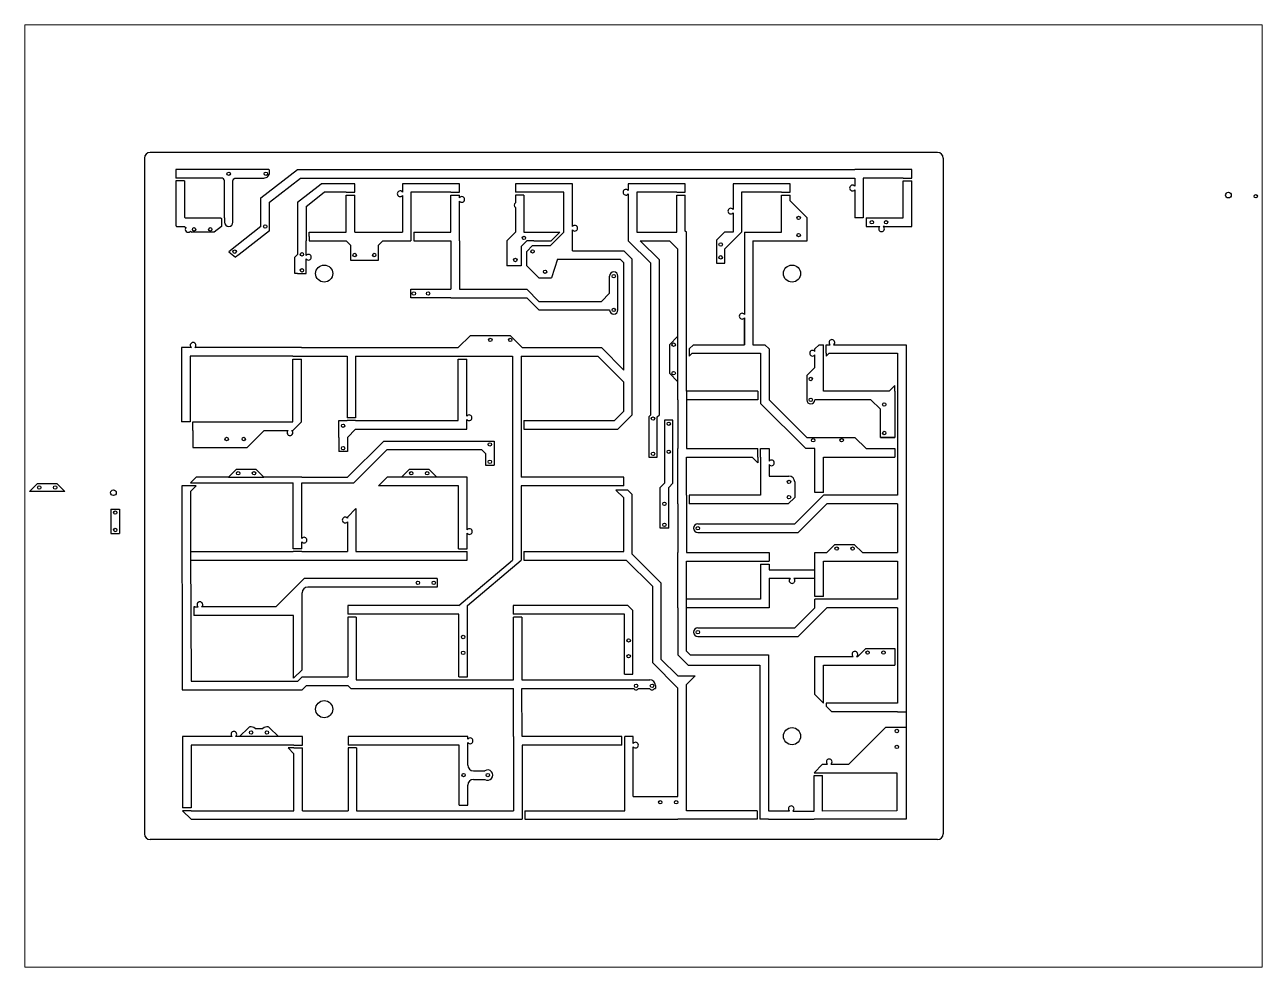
# Paper-space layout 'Layout2' of a CAD drawing. Header units: centimetres. Extents: x 1.05 to 9.45, y 0.8 to 7.2.
# The model-space entities are those that its viewports show. They can reach past a viewport. Long polylines and large blocks are cut down to what shows.
import ezdxf

# ---------------------------------------------------------------- set-up
doc = ezdxf.new("R2010")
doc.units = ezdxf.units.CM
doc.header["$MEASUREMENT"] = 0
doc.layers.add('Circuit', color=7, linetype='Continuous', true_color=0x758f9f)

msp = doc.modelspace()

# ---------------------------------------------------------------- linework, layer by layer
at = {"layer": 'Circuit'}
for p, q in [((39.453, 18.3), (25.653, 18.3)), ((25.553, 18.2), (25.553, 6.35)), ((39.553, 18.2), (39.553, 6.35)), ((26.254, 17.85), (26.104, 17.85)), ((26.254, 17.8), (26.104, 17.8)), ((27.595, 17.5), (28.237, 18)), ((27.745, 17.427), (28.288, 17.85)), ((28.237, 18), (38.001, 18)), ((28.288, 17.85), (38.001, 17.85)), ((38.851, 17.85), (39.001, 17.85)), ((38.851, 17.8), (39.001, 17.8)), ((28.237, 17.427), (28.651, 17.75)), ((28.387, 17.353), (28.703, 17.6)), ((29.087, 17.6), (29.237, 17.6)), ((30.924, 17.6), (31.074, 17.6)), ((32.203, 17.6), (32.053, 17.6)), ((34.881, 17.6), (35.031, 17.6)), ((36.718, 17.6), (36.868, 17.6)), ((27.595, 17), (27.595, 17.5)), ((27.745, 16.927), (27.745, 17.427)), ((29.087, 17.55), (29.237, 17.55)), ((29.237, 16.9), (29.237, 17.55)), ((30.924, 17.55), (31.074, 17.55)), ((32.203, 17.55), (32.053, 17.55)), ((34.881, 17.55), (35.031, 17.55)), ((36.718, 17.55), (36.868, 17.55)), ((37.168, 17.15), (36.868, 17.45)), ((26.954, 17.15), (26.954, 17.075)), ((37.168, 16.75), (37.168, 17.15)), ((38.151, 17.15), (38.001, 17.15)), ((38.201, 17.15), (38.201, 17)), ((26.904, 17), (26.775, 16.9)), ((27.595, 17), (27.029, 16.558)), ((27.745, 16.927), (27.214, 16.512)), ((34.031, 17.02), (34.031, 16.9)), ((35.052, 16.9), (35.031, 16.92)), ((38.521, 17), (38.501, 17)), ((26.365, 16.913), (26.382, 16.9)), ((26.775, 16.9), (26.382, 16.9)), ((28.237, 16.75), (28.237, 16.512)), ((28.387, 16.9), (28.387, 16.75)), ((28.387, 16.493), (28.387, 16.75)), ((28.437, 16.825), (28.437, 16.9)), ((28.437, 16.825), (28.437, 16.75)), ((28.437, 16.75), (29.087, 16.75)), ((29.087, 16.75), (29.162, 16.674)), ((29.237, 16.9), (30.074, 16.9)), ((29.73, 16.75), (29.655, 16.674)), ((29.73, 16.75), (30.074, 16.75)), ((30.224, 16.9), (30.224, 16.75)), ((30.274, 16.9), (30.274, 16.75)), ((30.924, 16.75), (30.924, 15.9)), ((30.924, 16.75), (30.924, 15.9)), ((31.074, 16.75), (31.074, 15.9)), ((31.903, 16.75), (32.053, 16.9)), ((31.903, 16.75), (31.903, 16.313)), ((32.253, 16.75), (32.153, 16.65)), ((32.377, 16.75), (32.253, 16.75)), ((32.668, 16.665), (32.753, 16.75)), ((32.832, 16.9), (32.682, 16.75)), ((32.903, 16.9), (32.753, 16.75)), ((33.053, 16.575), (33.053, 16.75)), ((34.031, 16.9), (34.031, 16.75)), ((34.031, 16.75), (34.427, 16.355)), ((34.243, 16.75), (34.577, 16.417)), ((34.902, 16.6), (34.752, 16.75)), ((35.052, 14.778), (35.052, 16.9)), ((35.718, 16.9), (35.577, 16.759)), ((35.577, 16.759), (35.577, 16.359)), ((35.868, 16.9), (35.718, 16.9)), ((35.727, 16.609), (36.018, 16.9)), ((36.068, 16.9), (36.068, 15.458)), ((36.218, 16.75), (36.218, 14.928)), ((36.868, 16.75), (37.168, 16.75)), ((27.029, 16.558), (27.15, 16.463)), ((27.214, 16.512), (27.15, 16.463)), ((28.187, 16.462), (28.237, 16.512)), ((29.162, 16.674), (29.162, 16.412)), ((29.655, 16.412), (29.655, 16.674)), ((32.153, 16.65), (32.153, 16.313)), ((32.253, 16.563), (32.355, 16.665)), ((32.253, 16.313), (32.253, 16.563)), ((32.355, 16.665), (32.668, 16.665)), ((33.053, 16.575), (33.952, 16.575)), ((33.952, 16.575), (34.102, 16.425)), ((34.902, 14.928), (34.902, 16.6)), ((35.727, 16.359), (35.727, 16.609)), ((28.187, 16.175), (28.187, 16.462)), ((28.387, 16.175), (28.387, 16.433)), ((29.162, 16.412), (29.655, 16.412)), ((32.153, 16.313), (31.903, 16.313)), ((32.253, 16.313), (32.465, 16.101)), ((32.793, 16.425), (32.684, 16.101)), ((32.793, 16.425), (33.053, 16.425)), ((33.053, 16.425), (33.89, 16.425)), ((33.89, 16.425), (33.952, 16.363)), ((33.952, 14.484), (33.952, 16.363)), ((34.102, 14.899), (34.102, 16.425)), ((34.427, 13.697), (34.427, 16.355)), ((34.577, 13.697), (34.577, 16.417)), ((35.577, 16.359), (35.727, 16.359)), ((28.237, 16.175), (28.187, 16.175)), ((28.237, 16.175), (28.387, 16.175)), ((32.465, 16.101), (32.684, 16.101)), ((33.702, 15.83), (33.702, 16.13)), ((33.852, 15.538), (33.852, 16.13)), ((30.224, 15.75), (30.224, 15.9)), ((30.224, 15.9), (30.924, 15.9)), ((31.074, 15.9), (31.537, 15.9)), ((31.537, 15.9), (32.253, 15.9)), ((32.253, 15.9), (32.465, 15.688)), ((30.924, 15.75), (30.224, 15.75)), ((30.924, 15.75), (31.524, 15.75)), ((31.524, 15.75), (32.253, 15.75)), ((32.253, 15.75), (32.465, 15.538)), ((32.465, 15.688), (33.56, 15.688)), ((33.56, 15.688), (33.702, 15.83)), ((32.465, 15.538), (33.56, 15.538)), ((33.56, 15.538), (33.702, 15.538)), ((36.068, 14.928), (36.068, 15.398)), ((36.068, 15.398), (36.068, 14.928)), ((31.052, 14.876), (31.264, 15.088)), ((31.264, 15.088), (31.963, 15.088)), ((32.175, 14.876), (31.963, 15.088)), ((34.752, 14.928), (34.902, 15.078)), ((28.303, 14.876), (31.052, 14.876)), ((32.175, 14.876), (33.56, 14.876)), ((33.56, 14.876), (33.952, 14.484)), ((34.752, 14.928), (34.752, 14.428)), ((35.102, 14.853), (35.177, 14.928)), ((35.102, 14.853), (35.102, 14.778)), ((35.102, 14.778), (35.102, 14.728)), ((35.102, 14.728), (35.152, 14.778)), ((36.502, 14.853), (36.427, 14.928)), ((37.377, 14.928), (37.302, 14.853)), ((37.452, 14.778), (37.452, 14.928)), ((37.502, 14.778), (37.502, 14.928)), ((37.502, 14.778), (37.502, 14.728)), ((37.502, 14.728), (37.552, 14.778)), ((28.153, 14.726), (28.303, 14.726)), ((28.153, 14.676), (28.303, 14.676)), ((28.303, 14.726), (29.103, 14.726)), ((29.253, 14.726), (31.052, 14.726)), ((31.052, 14.726), (31.202, 14.726)), ((31.052, 14.676), (31.202, 14.676)), ((31.202, 14.726), (32.002, 14.726)), ((32.152, 14.726), (33.498, 14.726)), ((33.498, 14.726), (33.952, 14.272)), ((34.752, 14.428), (34.902, 14.278)), ((37.302, 14.528), (37.16, 14.387)), ((37.16, 14.387), (37.16, 13.961)), ((35.052, 14.111), (35.052, 13.105)), ((36.302, 14.111), (36.302, 13.961)), ((36.352, 14.111), (36.352, 13.899)), ((38.702, 14.211), (38.602, 14.111)), ((38.702, 14.111), (38.702, 14.211)), ((38.702, 14.111), (38.702, 13.961)), ((38.752, 14.111), (38.752, 12.288)), ((34.902, 13.961), (34.902, 13.105)), ((36.352, 13.899), (37.145, 13.105)), ((36.502, 13.961), (37.16, 13.302)), ((38.45, 13.796), (38.286, 13.961)), ((38.702, 13.961), (38.702, 13.302)), ((38.902, 13.961), (38.902, 9.46)), ((33.952, 13.76), (33.79, 13.597)), ((34.102, 13.697), (33.852, 13.447)), ((34.427, 13.697), (34.391, 13.662)), ((34.541, 13.662), (34.577, 13.697)), ((38.45, 13.302), (38.45, 13.796)), ((26.353, 13.574), (26.203, 13.574)), ((26.403, 13.424), (26.403, 13.574)), ((28.153, 13.424), (28.303, 13.574)), ((28.959, 13.303), (28.959, 13.597)), ((28.959, 13.597), (29.103, 13.597)), ((29.253, 13.647), (29.103, 13.647)), ((29.253, 13.597), (29.103, 13.597)), ((29.253, 13.447), (29.109, 13.303)), ((32.002, 13.447), (32.002, 11.151)), ((32.202, 13.597), (32.202, 13.447)), ((34.391, 13.662), (34.391, 12.955)), ((34.541, 12.955), (34.541, 13.662)), ((34.666, 13.602), (34.666, 12.499)), ((34.816, 13.602), (34.666, 13.602)), ((34.816, 12.499), (34.816, 13.602)), ((26.403, 13.424), (26.403, 13.124)), ((27.353, 13.124), (27.653, 13.424)), ((28.959, 13.303), (28.959, 13.053)), ((29.109, 13.303), (29.109, 13.053)), ((29.109, 12.603), (29.745, 13.239)), ((29.745, 13.239), (31.208, 13.239)), ((31.208, 13.239), (31.68, 13.239)), ((31.53, 13.239), (31.68, 13.239)), ((31.68, 13.239), (31.68, 12.814)), ((37.16, 13.302), (38.002, 13.302)), ((38.002, 13.302), (38.199, 13.105)), ((38.45, 13.302), (38.702, 13.302)), ((38.702, 13.302), (38.45, 13.302)), ((26.403, 13.124), (27.353, 13.124)), ((29.109, 13.053), (28.959, 13.053)), ((29.321, 12.603), (29.807, 13.089)), ((29.807, 13.089), (31.461, 13.089)), ((31.53, 13.02), (31.461, 13.089)), ((31.53, 13.02), (31.53, 12.814)), ((36.302, 12.955), (36.302, 13.105)), ((36.352, 12.955), (36.352, 13.105)), ((37.302, 13.105), (37.145, 13.105)), ((38.702, 13.105), (38.702, 12.955)), ((31.53, 12.814), (31.68, 12.814)), ((34.391, 12.955), (34.541, 12.955)), ((36.302, 12.855), (36.201, 12.956)), ((36.302, 12.955), (36.302, 12.855)), ((38.752, 12.955), (38.752, 12.955)), ((38.752, 12.955), (38.752, 12.288)), ((26.359, 12.503), (26.459, 12.603)), ((27.023, 12.603), (27.165, 12.744)), ((27.023, 12.603), (27.645, 12.603)), ((27.165, 12.744), (27.503, 12.744)), ((27.503, 12.744), (27.645, 12.603)), ((28.309, 12.603), (29.109, 12.603)), ((29.221, 12.503), (29.321, 12.603)), ((29.807, 12.603), (29.657, 12.453)), ((30.057, 12.603), (30.199, 12.744)), ((30.199, 12.744), (30.537, 12.744)), ((30.537, 12.744), (30.679, 12.603)), ((33.952, 12.453), (33.952, 12.603)), ((36.502, 12.622), (36.849, 12.622)), ((23.538, 12.353), (23.679, 12.494)), ((23.679, 12.494), (24.018, 12.494)), ((24.018, 12.494), (24.159, 12.353)), ((26.359, 12.453), (26.209, 12.453)), ((26.359, 12.503), (28.159, 12.503)), ((26.459, 12.453), (26.359, 12.353)), ((28.159, 12.453), (28.159, 12.503)), ((28.309, 12.503), (29.221, 12.503)), ((34.027, 12.378), (33.815, 12.378)), ((33.815, 12.378), (33.952, 12.241)), ((34.027, 12.378), (34.102, 12.303)), ((34.591, 12.424), (34.666, 12.499)), ((34.591, 11.71), (34.591, 12.424)), ((34.816, 12.499), (34.741, 12.424)), ((34.741, 11.71), (34.741, 12.424)), ((36.949, 12.522), (36.949, 12.25)), ((35.052, 12.288), (35.052, 12.138)), ((35.102, 12.288), (35.102, 12.138)), ((36.837, 12.138), (36.949, 12.25)), ((37.452, 12.288), (36.949, 11.785)), ((37.452, 12.338), (37.302, 12.338)), ((38.752, 12.288), (37.452, 12.288)), ((24.966, 12.044), (24.966, 11.619)), ((24.966, 12.044), (25.116, 12.044)), ((25.116, 12.044), (25.116, 11.619)), ((29.259, 12.054), (29.109, 11.904)), ((34.902, 12.138), (34.902, 11.282)), ((35.052, 12.138), (35.052, 11.282)), ((36.837, 12.138), (36.502, 12.138)), ((37.514, 12.138), (37.011, 11.635)), ((38.752, 12.138), (38.752, 11.282)), ((35.252, 11.785), (36.949, 11.785)), ((24.966, 11.619), (25.116, 11.619)), ((31.208, 11.351), (31.208, 11.621)), ((34.741, 11.71), (34.591, 11.71)), ((35.252, 11.635), (37.011, 11.635)), ((26.359, 11.301), (26.372, 9.029)), ((28.309, 11.351), (28.159, 11.351)), ((28.309, 11.301), (28.159, 11.301)), ((28.309, 11.351), (28.309, 11.471)), ((28.309, 11.301), (29.109, 11.301)), ((31.058, 11.351), (31.208, 11.351)), ((31.058, 11.301), (31.208, 11.301)), ((32.152, 11.301), (32.152, 11.151)), ((32.202, 11.301), (32.202, 11.151)), ((37.514, 11.282), (37.655, 11.424)), ((37.655, 11.424), (37.994, 11.424)), ((37.994, 11.424), (38.135, 11.282)), ((26.209, 11.151), (26.215, 10.33)), ((28.309, 11.151), (29.109, 11.151)), ((31.064, 10.353), (32.002, 11.151)), ((31.214, 10.353), (32.152, 11.151)), ((33.996, 11.151), (34.455, 10.692)), ((34.102, 11.257), (34.605, 10.754)), ((36.352, 11.132), (36.502, 11.132)), ((36.352, 11.082), (36.502, 11.082)), ((38.752, 11.132), (38.752, 10.465)), ((36.502, 10.982), (37.302, 10.982)), ((27.853, 10.33), (28.35, 10.827)), ((30.683, 10.827), (28.35, 10.827)), ((28.412, 10.677), (28.412, 10.677)), ((30.683, 10.677), (28.415, 10.677)), ((30.683, 10.827), (30.683, 10.677)), ((34.455, 10.692), (34.455, 9.355)), ((34.605, 10.754), (34.605, 9.417)), ((36.502, 10.832), (36.872, 10.832)), ((36.932, 10.832), (37.302, 10.832)), ((28.315, 10.58), (28.315, 10.58)), ((28.315, 10.33), (28.315, 10.577)), ((35.052, 9.554), (35.052, 10.465)), ((37.452, 10.515), (37.302, 10.515)), ((37.452, 10.465), (37.302, 10.465)), ((38.752, 10.465), (37.452, 10.465)), ((26.415, 10.33), (26.415, 10.18)), ((26.415, 10.33), (26.495, 10.33)), ((29.265, 10.203), (29.115, 10.203)), ((32.164, 10.203), (32.014, 10.203)), ((34.114, 10.265), (34.026, 10.353)), ((34.902, 10.315), (34.902, 9.492)), ((37.302, 10.315), (36.949, 9.962)), ((37.514, 10.315), (37.011, 9.812)), ((38.752, 10.315), (38.752, 9.46)), ((29.265, 10.153), (29.115, 10.153)), ((32.164, 10.153), (32.02, 10.153)), ((32.02, 9.052), (32.02, 10.153)), ((35.252, 9.962), (36.949, 9.962)), ((35.252, 9.812), (37.011, 9.812)), ((35.114, 9.492), (35.052, 9.554)), ((38.055, 9.46), (38.196, 9.601)), ((38.196, 9.601), (38.535, 9.601)), ((38.535, 9.601), (38.702, 9.601)), ((38.702, 9.601), (38.702, 9.46)), ((34.455, 9.355), (34.902, 8.908)), ((34.605, 9.417), (34.902, 9.12)), ((35.083, 9.311), (34.902, 9.492)), ((35.114, 9.492), (36.489, 9.492)), ((36.489, 9.492), (36.489, 6.755)), ((38.702, 9.46), (38.702, 9.31)), ((38.752, 9.46), (38.752, 9.31)), ((38.902, 9.46), (38.902, 8.492)), ((28.165, 9.079), (28.315, 9.229)), ((33.964, 9.152), (34.114, 9.152)), ((34.902, 9.12), (35.202, 9.12)), ((35.202, 9.12), (35.052, 8.97)), ((35.083, 9.311), (36.339, 9.311)), ((36.339, 9.311), (36.339, 6.756)), ((28.165, 9.029), (28.24, 9.029)), ((28.24, 9.029), (28.315, 9.104)), ((28.315, 9.104), (29.115, 9.104)), ((28.315, 8.879), (28.39, 8.954)), ((28.39, 8.954), (29.115, 8.954)), ((29.115, 8.954), (29.167, 8.902)), ((31.064, 9.102), (31.214, 9.102)), ((31.064, 9.052), (31.214, 9.052)), ((31.214, 9.052), (32.02, 9.052)), ((31.214, 8.902), (32.014, 8.902)), ((32.02, 8.057), (32.02, 8.902)), ((32.17, 8.057), (32.165, 8.902)), ((33.964, 9.052), (34.114, 9.052)), ((34.114, 9.052), (34.408, 9.052)), ((34.508, 8.952), (34.508, 8.902)), ((34.902, 7.006), (34.902, 8.908)), ((35.052, 6.756), (35.052, 8.97)), ((37.452, 8.642), (37.302, 8.792)), ((37.502, 8.642), (37.502, 8.592)), ((37.502, 8.592), (37.602, 8.492)), ((38.752, 8.492), (38.902, 8.492)), ((38.902, 8.492), (38.902, 6.606)), ((27.22, 8.057), (27.15, 8.057)), ((27.375, 8.212), (27.22, 8.057)), ((27.492, 8.199), (27.629, 8.199)), ((27.746, 8.212), (27.901, 8.057)), ((31.22, 8.057), (29.121, 8.057)), ((29.121, 8.057), (29.121, 7.907)), ((31.22, 8.012), (31.22, 8.057)), ((33.92, 7.907), (33.92, 8.057)), ((33.97, 7.907), (33.97, 8.057)), ((38.539, 8.215), (37.898, 7.573)), ((38.902, 8.215), (38.539, 8.215)), ((28.171, 7.857), (28.071, 7.857)), ((28.071, 7.857), (28.171, 7.757)), ((28.171, 7.907), (28.321, 7.907)), ((28.171, 7.857), (28.321, 7.857)), ((29.271, 7.907), (29.121, 7.907)), ((29.271, 7.857), (29.121, 7.857)), ((29.121, 7.857), (29.121, 6.756)), ((31.22, 7.557), (31.22, 7.952)), ((31.32, 7.457), (31.52, 7.457)), ((37.289, 7.423), (37.439, 7.573)), ((37.289, 7.423), (37.439, 7.423)), ((38.739, 7.423), (38.739, 6.756)), ((31.22, 6.856), (31.22, 7.207)), ((31.32, 7.307), (31.52, 7.307)), ((37.289, 7.373), (37.439, 7.373)), ((34.12, 7.006), (34.902, 7.006)), ((26.371, 6.806), (26.221, 6.806)), ((26.371, 6.756), (26.221, 6.756)), ((26.221, 6.756), (26.371, 6.606)), ((28.321, 6.756), (29.121, 6.756)), ((31.07, 6.856), (31.22, 6.856)), ((31.07, 6.756), (31.22, 6.756)), ((31.22, 6.756), (32.02, 6.756)), ((32.17, 6.756), (32.17, 6.606)), ((32.22, 6.756), (32.22, 6.606)), ((36.289, 6.756), (35.052, 6.756)), ((36.289, 6.756), (36.289, 6.606)), ((36.339, 6.756), (36.339, 6.606)), ((36.489, 6.755), (36.859, 6.753)), ((36.919, 6.752), (37.289, 6.75)), ((38.739, 6.756), (37.439, 6.749)), ((28.321, 6.606), (29.121, 6.606)), ((29.121, 6.606), (31.22, 6.606)), ((31.22, 6.606), (32.02, 6.606)), ((34.12, 6.606), (34.902, 6.606)), ((36.289, 6.606), (34.902, 6.606)), ((36.489, 6.606), (36.339, 6.606)), ((36.489, 6.606), (37.289, 6.606)), ((39.453, 6.25), (25.653, 6.25))]:
    msp.add_line(p, q, dxfattribs=at)
for points in [[(27.104, 18), (26.104, 18), (26.104, 17.85)], [(39.001, 17.85), (39.001, 18), (38.001, 18)], [(38.001, 17.85), (38.001, 17.705)], [(38.851, 17.85), (38.151, 17.85), (38.151, 17.15)], [(38.201, 17.15), (38.851, 17.15), (38.851, 17.8)], [(38.501, 17), (39.001, 17), (39.001, 17.8)], [(29.237, 17.6), (29.237, 17.75), (28.651, 17.75)], [(29.087, 17.6), (28.703, 17.6)], [(31.074, 17.6), (31.074, 17.75), (30.074, 17.75), (30.074, 17.605)], [(30.924, 17.6), (30.224, 17.6), (30.224, 16.9)], [(33.053, 17), (33.053, 17.75), (32.053, 17.75), (32.053, 17.6)], [(32.903, 16.9), (32.903, 17.6), (32.203, 17.6)], [(35.031, 17.6), (35.031, 17.75), (34.031, 17.75), (34.031, 17.63)], [(34.031, 17.57), (34.031, 17.02)], [(34.881, 17.6), (34.181, 17.6), (34.181, 16.9), (34.881, 16.9), (34.881, 17.55)], [(36.868, 17.6), (36.868, 17.75), (35.868, 17.75), (35.868, 17.3)], [(36.718, 17.6), (36.018, 17.6), (36.018, 16.9)], [(38.001, 17.645), (38.001, 17.15)], [(28.237, 17.427), (28.237, 16.75)], [(28.387, 17.353), (28.387, 16.9)], [(28.437, 16.9), (29.087, 16.9), (29.087, 17.55)], [(30.074, 17.545), (30.074, 16.9)], [(30.274, 16.9), (30.924, 16.9), (30.924, 17.55)], [(31.074, 17.505), (31.074, 17.55)], [(31.074, 16.75), (31.074, 17.445)], [(32.053, 17.55), (32.053, 17.415)], [(32.203, 17.55), (32.203, 16.9), (32.832, 16.9)], [(35.031, 16.92), (35.031, 17.55)], [(36.068, 16.9), (36.718, 16.9), (36.718, 17.55)], [(36.868, 17.45), (36.868, 17.55)], [(32.053, 17.335), (32.053, 16.9)], [(35.868, 17.24), (35.868, 16.9)], [(33.053, 16.75), (33.053, 16.94)], [(38.201, 17), (38.441, 17)], [(30.074, 16.75), (30.224, 16.75)], [(30.274, 16.75), (30.924, 16.75)], [(32.377, 16.75), (32.682, 16.75)], [(34.243, 16.75), (34.752, 16.75)], [(36.218, 16.75), (37.168, 16.75)], [(26.374, 14.876), (26.203, 14.876), (26.203, 13.574)], [(28.303, 14.876), (26.433, 14.876)], [(34.102, 13.697), (34.102, 14.899)], [(34.902, 13.961), (34.902, 14.928)], [(36.302, 14.111), (35.052, 14.111), (35.052, 14.778)], [(35.152, 14.778), (36.352, 14.778), (36.352, 14.111)], [(35.177, 14.928), (36.068, 14.928)], [(36.218, 14.928), (36.427, 14.928)], [(36.502, 14.853), (36.502, 13.961)], [(37.302, 14.808), (37.302, 14.853)], [(37.377, 14.928), (37.452, 14.928)], [(38.602, 14.111), (37.452, 14.111), (37.452, 14.778)], [(37.502, 14.928), (37.572, 14.928)], [(37.552, 14.778), (38.752, 14.778), (38.752, 14.111)], [(37.632, 14.928), (38.902, 14.928), (38.902, 13.961)], [(28.153, 14.726), (26.353, 14.726), (26.353, 13.574)], [(26.403, 13.574), (28.153, 13.574), (28.153, 14.676)], [(28.303, 13.574), (28.303, 14.676)], [(29.103, 14.726), (29.103, 13.647)], [(29.253, 14.726), (29.253, 13.647)], [(29.253, 13.597), (31.052, 13.597), (31.052, 14.676)], [(31.202, 13.677), (31.202, 14.676)], [(32.002, 14.726), (32.002, 13.447)], [(32.152, 14.726), (32.152, 12.603)], [(37.302, 14.528), (37.302, 14.748)], [(33.952, 13.76), (33.952, 14.272)], [(36.302, 13.961), (35.052, 13.961)], [(38.286, 13.961), (37.302, 13.961)], [(29.253, 13.447), (31.202, 13.447), (31.202, 13.617)], [(32.202, 13.597), (33.79, 13.597)], [(32.202, 13.447), (33.852, 13.447)], [(27.653, 13.424), (28.073, 13.424)], [(28.133, 13.424), (28.153, 13.424)], [(34.902, 12.138), (34.902, 13.105)], [(35.052, 13.105), (36.302, 13.105)], [(36.352, 13.105), (36.502, 13.105), (36.502, 12.885)], [(37.302, 12.338), (37.302, 13.105)], [(38.199, 13.105), (38.702, 13.105)], [(35.052, 12.288), (35.052, 12.955), (36.202, 12.955)], [(36.352, 12.955), (36.352, 12.288), (35.102, 12.288)], [(36.502, 12.825), (36.502, 12.622)], [(37.452, 12.338), (37.452, 12.955), (38.702, 12.955)], [(27.023, 12.603), (26.459, 12.603)], [(28.309, 12.603), (27.645, 12.603)], [(31.208, 11.681), (31.208, 12.603), (29.807, 12.603)], [(33.952, 12.603), (32.152, 12.603)], [(26.209, 12.453), (26.209, 11.151)], [(26.459, 12.453), (26.359, 12.453)], [(28.159, 11.351), (28.159, 12.453)], [(28.309, 11.531), (28.309, 12.503)], [(31.058, 11.351), (31.058, 12.453), (29.657, 12.453)], [(33.952, 12.453), (32.152, 12.453), (32.152, 11.301)], [(24.159, 12.353), (23.538, 12.353)], [(26.359, 12.353), (26.359, 11.301), (28.159, 11.301)], [(32.202, 11.301), (33.952, 11.301), (33.952, 12.241)], [(34.102, 11.257), (34.102, 12.303)], [(29.259, 12.054), (29.259, 11.301), (31.058, 11.301)], [(36.502, 12.138), (35.102, 12.138)], [(38.752, 12.138), (37.514, 12.138)], [(29.109, 11.904), (29.109, 11.884)], [(29.109, 11.824), (29.109, 11.301)], [(31.208, 11.351), (31.208, 11.621)], [(28.309, 11.351), (28.309, 11.471)], [(29.109, 11.151), (31.208, 11.151), (31.208, 11.301)], [(34.902, 10.315), (34.902, 11.282)], [(35.052, 11.282), (36.502, 11.282), (36.502, 11.132)], [(37.302, 10.515), (37.302, 11.282), (37.514, 11.282)], [(38.135, 11.282), (38.752, 11.282)], [(26.36, 11.151), (28.309, 11.151)], [(32.202, 11.151), (33.996, 11.151)], [(36.352, 11.082), (36.352, 10.465), (35.052, 10.465), (35.052, 11.132), (36.352, 11.132)], [(36.502, 11.082), (36.502, 10.982)], [(37.452, 10.515), (37.452, 11.132), (38.752, 11.132), (38.752, 10.465), (37.452, 10.465)], [(36.502, 10.832), (36.502, 10.315), (35.052, 10.315)], [(37.302, 10.315), (37.302, 10.315), (37.302, 10.465)], [(26.215, 10.33), (26.215, 8.879), (28.315, 8.879)], [(26.435, 10.33), (26.415, 10.33)], [(27.853, 10.33), (26.555, 10.33)], [(28.315, 9.229), (28.315, 10.33)], [(31.064, 10.353), (29.115, 10.353), (29.115, 10.203)], [(31.064, 9.102), (31.064, 10.203), (29.265, 10.203)], [(31.214, 9.102), (31.214, 10.353)], [(34.026, 10.353), (32.014, 10.353), (32.014, 10.203)], [(33.964, 9.152), (33.964, 10.203), (32.164, 10.203)], [(34.114, 9.152), (34.114, 10.265)], [(38.752, 10.315), (37.514, 10.315)], [(28.165, 9.079), (28.165, 10.18), (26.415, 10.18)], [(29.115, 10.153), (29.115, 9.104)], [(29.265, 10.153), (29.265, 9.052), (31.064, 9.052)], [(32.164, 10.153), (32.164, 9.052), (33.964, 9.052)], [(37.302, 8.792), (37.302, 9.46), (37.975, 9.46)], [(38.035, 9.46), (38.055, 9.46)], [(37.452, 8.642), (37.452, 9.31), (38.702, 9.31)], [(38.752, 9.31), (38.752, 8.642), (37.502, 8.642)], [(26.372, 9.029), (28.165, 9.029)], [(29.167, 8.902), (31.214, 8.902)], [(32.014, 8.902), (32.02, 8.902)], [(32.165, 8.902), (34.126, 8.902)], [(34.212, 8.902), (34.404, 8.902)], [(34.491, 8.902), (34.508, 8.902)], [(38.752, 8.492), (37.602, 8.492)], [(27.09, 8.057), (26.221, 8.057), (26.221, 6.806)], [(28.321, 7.907), (28.321, 8.057), (27.15, 8.057)], [(32.02, 8.057), (32.02, 8.057), (32.02, 6.756)], [(33.92, 8.057), (32.17, 8.057)], [(34.12, 7.937), (34.12, 8.057), (33.97, 8.057)], [(28.171, 7.907), (26.371, 7.907), (26.371, 6.806)], [(28.321, 6.756), (28.321, 7.857)], [(31.07, 6.856), (31.07, 7.907), (29.271, 7.907)], [(29.271, 7.857), (29.271, 6.756), (31.07, 6.756)], [(33.92, 7.907), (32.17, 7.907), (32.17, 6.756)], [(32.22, 6.756), (33.97, 6.756), (33.97, 7.907)], [(34.12, 7.006), (34.12, 7.877)], [(26.371, 6.756), (28.171, 6.756), (28.171, 7.757)], [(37.439, 7.573), (37.524, 7.573)], [(37.439, 7.423), (38.739, 7.423), (38.739, 6.756)], [(37.584, 7.573), (37.898, 7.573)], [(37.289, 6.75), (37.289, 7.373)], [(37.439, 6.749), (37.439, 7.373)], [(26.371, 6.606), (28.321, 6.606)], [(32.02, 6.606), (32.17, 6.606)], [(32.22, 6.606), (34.12, 6.606)], [(38.902, 6.606), (37.289, 6.606)]]:
    msp.add_lwpolyline(points, dxfattribs=at)
for points in [[(26.104, 17.8), (26.104, 17.02, 0.414214), (26.124, 17), (26.247, 17, -0.166711), (26.259, 16.996), (26.279, 16.98)], [(26.954, 17.15), (26.954, 17.8, 0.414214), (26.904, 17.85), (26.254, 17.85)], [(26.254, 17.8), (26.254, 17.17, 0.414214), (26.274, 17.15), (26.884, 17.15, -0.414214), (26.904, 17.13), (26.904, 17)], [(27.104, 17.075), (27.104, 17.8, -0.414214), (27.154, 17.85), (27.645, 17.85, 0.414214), (27.745, 17.95), (27.745, 17.98, 0.414214), (27.725, 18), (27.104, 18)]]:
    msp.add_lwpolyline(points, format="xyb", dxfattribs=at)
msp.add_lwpolyline([(38.902, 9.46), (38.902, 9.46)], close=True, dxfattribs=at)
for centre, radius in [((27.029, 17.925), 0.03), ((27.679, 17.925), 0.03), ((44.55, 17.55), 0.05), ((45.03, 17.53), 0.03), ((37.018, 17.15), 0.03), ((26.422, 16.95), 0.03), ((26.705, 16.95), 0.03), ((27.67, 17), 0.03), ((38.301, 17.075), 0.03), ((38.551, 17.075), 0.03), ((32.203, 16.8), 0.03), ((35.652, 16.684), 0.03), ((37.018, 16.85), 0.03), ((27.134, 16.559), 0.03), ((28.312, 16.512), 0.03), ((29.237, 16.5), 0.03), ((29.58, 16.5), 0.03), ((32.355, 16.563), 0.03), ((35.652, 16.459), 0.03), ((28.703, 16.175), 0.15), ((32.053, 16.413), 0.03), ((36.902, 16.175), 0.15), ((28.312, 16.232), 0.03), ((32.574, 16.207), 0.03), ((33.777, 16.13), 0.03), ((30.274, 15.825), 0.03), ((30.524, 15.825), 0.03), ((33.777, 15.538), 0.03), ((31.614, 15.012), 0.03), ((31.963, 15.012), 0.03), ((34.827, 14.928), 0.03), ((34.827, 14.428), 0.03), ((37.231, 14.327), 0.03), ((37.231, 13.961), 0.03), ((38.518, 13.879), 0.03), ((29.034, 13.507), 0.03), ((34.466, 13.632), 0.03), ((34.741, 13.542), 0.03), ((26.993, 13.274), 0.03), ((27.293, 13.274), 0.03), ((37.272, 13.252), 0.03), ((37.772, 13.252), 0.03), ((38.518, 13.379), 0.03), ((29.034, 13.113), 0.03), ((31.605, 13.179), 0.03), ((34.466, 13.015), 0.03), ((34.741, 13.051), 0.03), ((31.605, 12.874), 0.03), ((27.195, 12.674), 0.03), ((27.473, 12.674), 0.03), ((30.229, 12.674), 0.03), ((30.507, 12.674), 0.03), ((23.709, 12.424), 0.03), ((23.988, 12.424), 0.03), ((25.008, 12.333), 0.05), ((36.849, 12.522), 0.03), ((34.666, 12.138), 0.03), ((36.849, 12.254), 0.03), ((25.041, 11.984), 0.03), ((34.666, 11.77), 0.03), ((35.252, 11.71), 0.03), ((25.041, 11.679), 0.03), ((37.685, 11.353), 0.03), ((37.964, 11.353), 0.03), ((30.345, 10.752), 0.03), ((30.623, 10.752), 0.03), ((31.139, 9.803), 0.03), ((34.039, 9.743), 0.03), ((35.252, 9.887), 0.03), ((31.139, 9.525), 0.03), ((38.226, 9.53), 0.03), ((38.505, 9.53), 0.03), ((34.039, 9.465), 0.03), ((34.169, 8.947), 0.03), ((34.448, 8.947), 0.03), ((28.703, 8.538), 0.15), ((27.421, 8.128), 0.03), ((27.699, 8.128), 0.03), ((36.902, 8.065), 0.15), ((38.739, 8.155), 0.03), ((38.739, 7.876), 0.03), ((31.145, 7.382), 0.03), ((31.57, 7.382), 0.03), ((34.593, 6.906), 0.03), ((34.872, 6.906), 0.03)]:
    msp.add_circle(centre, radius, dxfattribs=at)
for centre, radius, start, end in [((25.653, 18.2), 0.1, 90, 180), ((39.453, 18.2), 0.1, 0, 90), ((30.034, 17.575), 0.05, 36.8699, 323.1301), ((33.991, 17.6), 0.05, 36.8699, 323.1301), ((37.961, 17.675), 0.05, 36.8699, 323.1301), ((31.114, 17.475), 0.05, 216.8699, 143.1301), ((32.083, 17.375), 0.05, 126.8699, 233.1301), ((35.828, 17.27), 0.05, 36.8699, 323.1301), ((26.318, 16.949), 0.05, 141.7691, 312.8605), ((27.029, 17.075), 0.075, 180, 0), ((33.093, 16.97), 0.05, 216.8699, 143.1301), ((38.471, 16.96), 0.05, 126.8699, 53.1301), ((26.359, 16.906), 0.01, 52.1407, 132.8605), ((28.427, 16.462), 0.05, 216.8699, 143.1301), ((33.777, 16.13), 0.075, 0, 180), ((33.777, 15.538), 0.075, 180, 0), ((36.028, 15.428), 0.05, 36.8699, 323.1301), ((26.404, 14.916), 0.05, 305.8938, 234.1062), ((37.602, 14.968), 0.05, 306.8699, 233.1301), ((37.262, 14.778), 0.05, 36.8699, 323.1301), ((37.231, 13.961), 0.0707, 180, 0), ((31.242, 13.647), 0.05, 216.8699, 143.1301), ((28.103, 13.384), 0.05, 126.8699, 53.1301), ((36.542, 12.855), 0.05, 216.8699, 143.1301), ((36.849, 12.522), 0.1, 0, 90), ((29.069, 11.854), 0.05, 36.8699, 323.1301), ((35.252, 11.71), 0.075, 90, 270), ((28.349, 11.501), 0.05, 216.8699, 143.1301), ((31.248, 11.651), 0.05, 216.8699, 143.1301), ((28.415, 10.577), 0.1, 90, 180), ((36.902, 10.792), 0.05, 126.8699, 53.1301), ((26.525, 10.37), 0.05, 306.8699, 233.1301), ((35.252, 9.887), 0.075, 90, 270), ((38.005, 9.5), 0.05, 306.8699, 233.1301), ((34.169, 8.927), 0.05, 210, 330), ((34.448, 8.927), 0.05, 210, 330), ((34.408, 8.952), 0.1, 0, 90), ((27.12, 8.097), 0.05, 306.8699, 233.1301), ((27.41, 8.177), 0.05, 102.6739, 135), ((27.421, 8.128), 0.1, 45, 102.6739), ((27.699, 8.128), 0.1, 77.3261, 135), ((27.71, 8.177), 0.05, 45, 77.3261), ((31.26, 7.982), 0.05, 216.8699, 143.1301), ((34.16, 7.907), 0.05, 216.8699, 143.1301), ((37.554, 7.613), 0.05, 306.8699, 233.1301), ((31.32, 7.557), 0.1, 180, 270), ((31.57, 7.382), 0.0901, 236.3099, 123.6901), ((31.32, 7.207), 0.1, 90, 180), ((36.889, 6.792), 0.05, 306.5265, 232.7832), ((25.653, 6.35), 0.1, 180, 270), ((39.453, 6.35), 0.1, 270, 0)]:
    msp.add_arc(centre, radius, start, end, dxfattribs=at)

psp = doc.layouts.new('Layout2')

# ---------------------------------------------------------------- viewports
at = {"layer": 'Circuit'}
psp.add_viewport(center=(5.25, 4), size=(8.4, 6.4), view_center_point=(34.299, 12.275), view_height=16.52521, dxfattribs=at)

doc.saveas('drawing.dxf')
